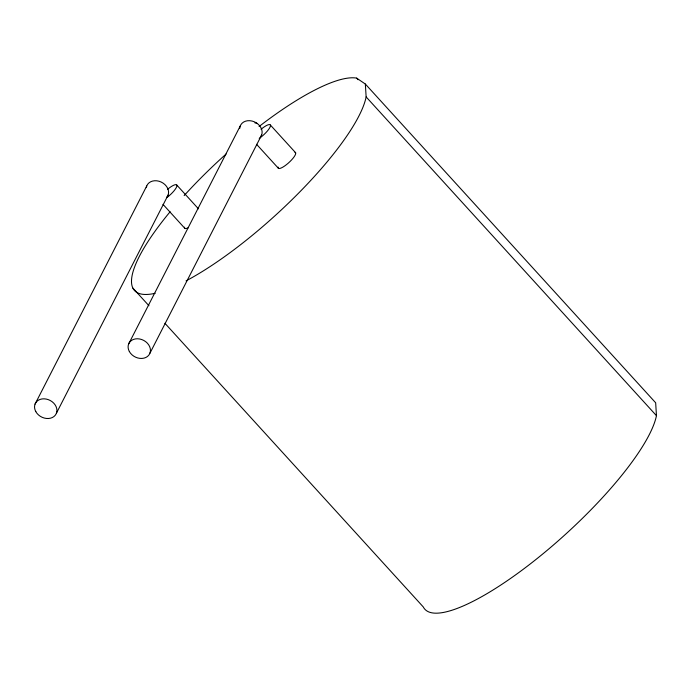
<?xml version="1.0" encoding="UTF-8"?>
<svg xmlns="http://www.w3.org/2000/svg" width="691" height="691" viewBox="0 0 691 691"><rect width="100%" height="100%" fill="white"/><g stroke="black" fill="none" stroke-linecap="round" stroke-linejoin="round"><path stroke-width="1.04" d="M35.051 404.105L146.725 186M56.403 413.235L168.077 195.138M128.604 344.04L240.269 125.943M149.956 353.179L261.621 135.073M254.91 122.877L256.94 123.266M259.082 126.513A155.026 39.275 -42.3 0 1 356.651 78.118L365.349 84.043L655.673 402.793L656.45 415.671A155.026 39.275 -42.3 0 1 542.47 554.208A155.026 39.275 -42.3 0 1 423.289 606.957L164.907 323.267M356.651 78.118L358.102 79.715M365.349 84.043L366.135 96.913L656.45 415.671M270.38 125.028L295.627 152.746M256.56 144.298L278.197 168.06M176.827 185.093L198.464 208.846M163.007 204.363L184.644 228.125M132.974 288.207L148.945 305.733M366.135 96.913A155.026 39.275 -42.3 0 1 186.069 280.866M155.19 293.295A155.026 39.275 -42.3 0 1 170.124 211.748M184.16 195.588A155.026 39.275 -42.3 0 1 226.095 154.033M188.168 227.805A11.626 2.945 -42.3 0 1 184.583 227.158M167.498 189.369A11.626 2.945 -42.3 0 1 176.931 185.68A11.626 2.945 -42.3 0 1 167.187 197.358M146.302 187.589A11.626 9.32 27.1 0 1 161.202 182.053A11.626 9.32 27.1 0 1 166.842 197.237M239.768 128.353A11.626 9.32 27.1 0 1 254.288 121.789A11.626 9.32 27.1 0 1 260.395 137.172M294.971 152.305A11.626 2.945 -42.3 0 1 288.285 163.128A11.626 2.945 -42.3 0 1 278.136 167.092M261.051 129.303A11.626 2.945 -42.3 0 1 270.44 125.995A11.626 2.945 -42.3 0 1 259.22 138.39M35.811 411.611A11.626 9.32 27.1 0 0 55.176 415.343A11.626 9.32 27.1 0 0 46.193 399.061A11.626 9.32 27.1 0 0 35.811 411.611M129.364 351.546A11.626 9.32 27.1 0 0 148.72 355.278A11.626 9.32 27.1 0 0 139.746 339.005A11.626 9.32 27.1 0 0 129.364 351.546"/></g></svg>
